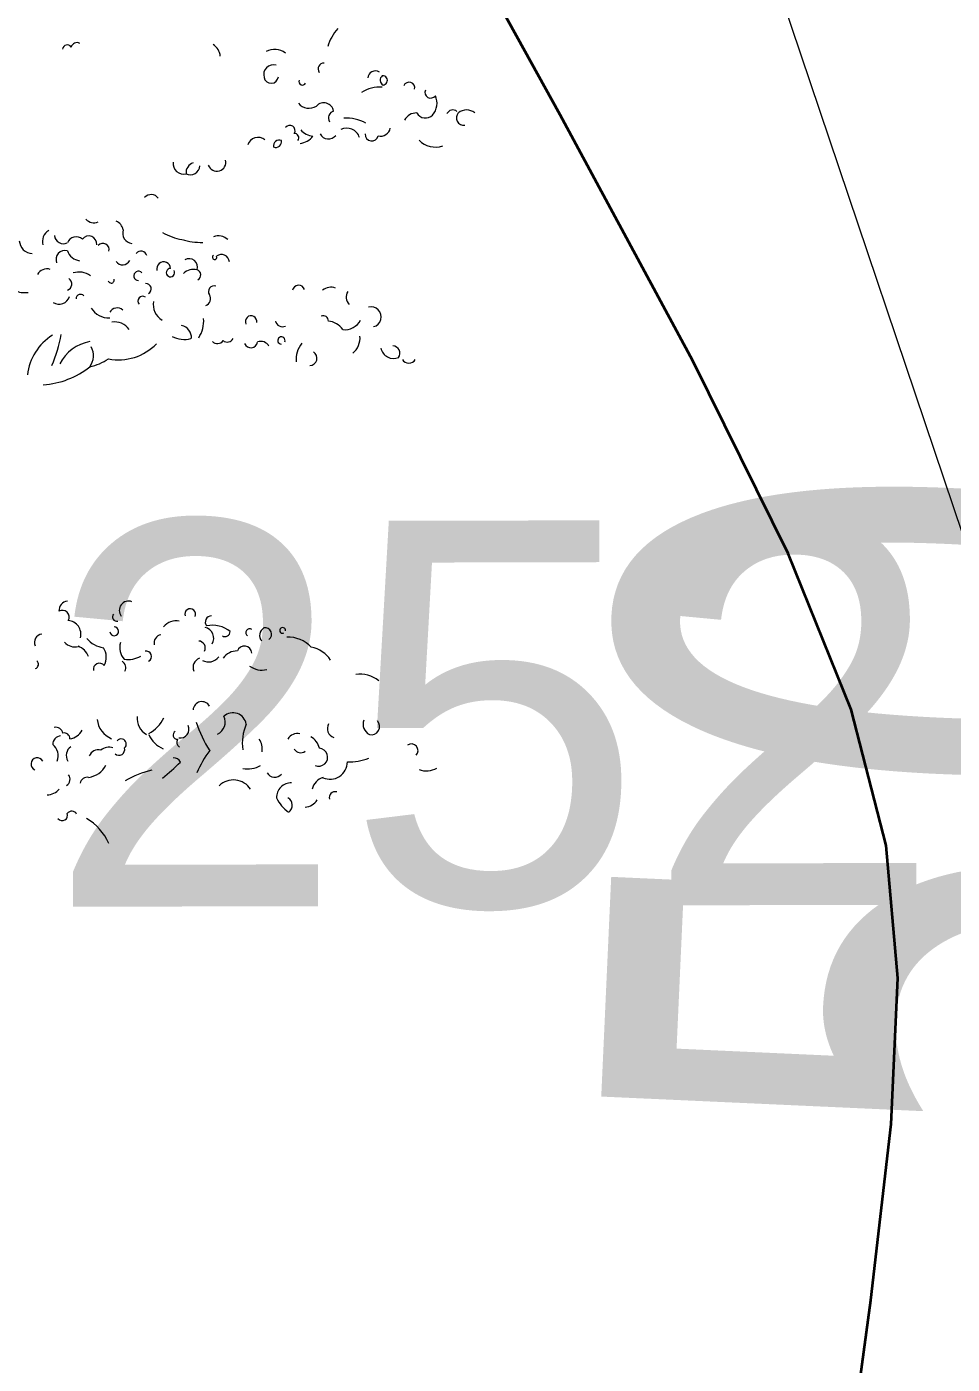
# Model space of a CAD drawing. Header units: millimetres. Extents: x 563604 to 809435, y 2337 to 1331933.
# Drawn here: x 737846 to 739288, y 1248977 to 1251060 of the extents above; entities that cross this region are included whole.
import ezdxf

# ---------------------------------------------------------------- set-up
doc = ezdxf.new("R2010")
doc.units = ezdxf.units.MM
for name, color, linetype, lineweight in [('A-ANNO-DIMS', 211, 'Continuous', 9), ('A-ANNO-DIMS-340', 211, 'Continuous', 9), ('CD TAI', 7, 'Continuous', 9), ('DM CAI-1', 9, 'Continuous', 35), ('ks_caytram-1', 253, 'Continuous', 9), ('MEP DUONG NHUA-1', 253, 'Continuous', 9), ('NCD', 7, 'Continuous', 9), ('NCV_TKCS_HIEN TRANG_251226_dwg-1', 253, 'Continuous', 9)]:
    doc.layers.add(name, color=color, linetype=linetype, lineweight=lineweight)
doc.styles.add('Arial', font='arial_0.ttf', dxfattribs={"height": 600.128024})
doc.styles.add('Arial_2', font='arial_0.ttf', dxfattribs={"width": 0.9, "height": 1360})
doc.styles.add('Tahoma', font='tahoma_0.ttf', dxfattribs={"width": 0.75, "height": 1000.213374})
doc.dimstyles.new('1_Dim_chi_tiet_khu_đất_1', dxfattribs={"dimscale": 304.8, "dimtxt": 1387.552784, "dimasz": 1.338583, "dimexe": 1.115486, "dimexo": 0.0625, "dimgap": 0.111549, "dimtad": 1, "dimdec": 0, "dimrnd": 5, "dimzin": 0, "dimdsep": 46, "dimtxsty": 'Arial_2', "dimblk1": 'OBLIQUE', "dimblk2": 'OBLIQUE', "dimsah": 1, "dimcen": 0.09, "dimdle": 1.115486, "dimazin": 0, "dimtfac": 1, "dimtdec": 4, "dimtix": 1, "dimtmove": 0, "dimatfit": 3, "dimfxl": 3.346457, "dimfxlon": 1, "dimtvp": 1, "dimtolj": 1, "dimtzin": 0, "dimarcsym": 2})

# ---------------------------------------------------------------- blocks, each defined once
blk = doc.blocks.new('NCV_TKCS_HIEN TRANG_251226_dwg_CX-2645538-TỔNG THỂ_HIỆN TRẠNG KHU ĐẤT')
at = {"layer": 'ks_caytram-1'}
for centre, radius, start, end in [((725108.3, 1294472.6), 76.6, 138.8372, 162.9353), ((724629.1, 1294490.4), 7.24, 31.6821, 176.6615), ((724643.9, 1294492.2), 8.92, 58.2921, 167.217), ((724844, 1294477.8), 23.7, 5.7081, 58.5721), ((724952.4, 1294462.4), 28.1, 53.3221, 118.473), ((724950.6, 1294451.1), 15.4, 74.3481, 195.9231), ((725029, 1294460.3), 9.12, 87.0941, 216.5761), ((725109, 1294445.8), 11.3, 54.9001, 178.4998), ((724946.8, 1294449.1), 11.3, 191.3191, 354.6771), ((724995.6, 1294440.6), 5.51, 159.1991, 333.1431), ((725125.6, 1294442.6), 8.83, 128.9971, 240.0701), ((725120.7, 1294442.3), 7.28, 273.4831, 95.5837), ((725161.8, 1294430.7), 8.84, 344.9871, 158.4102), ((725116.2, 1294377), 54.7, 85.9892, 121.4208), ((725195.5, 1294423.8), 9.07, 157.3021, 323.4781), ((725177.2, 1294406.8), 28.1, 318.8791, 24.5371), ((725005.8, 1294419.9), 21, 218.7081, 303.3821), ((725028.9, 1294391.8), 15.6, 10.3241, 137.4268), ((725047.5, 1294383.6), 11.5, 106.8431, 209.8261), ((725229.9, 1294385.9), 10.3, 51.3851, 153.0747), ((725246.7, 1294383.9), 11.3, 136.3381, 279.7271), ((725251.4, 1294375.7), 20.5, 51.4441, 128.8265), ((724976.1, 1294364.2), 8.05, 326.9961, 145.8941), ((725064.3, 1294321.8), 61.8, 60.7291, 94.0933), ((725173.2, 1294370.9), 20.7, 88.3908, 152.812), ((725187.3, 1294399.4), 15.7, 210.0541, 314.6851), ((724926.3, 1294337), 16.6, 49.4191, 163.3731), ((724983, 1294352.9), 6.92, 322.2541, 91.149), ((724989.5, 1294372), 27.9, 274.8111, 323.5701), ((725013.8, 1294382), 26.6, 218.4641, 266.0131), ((725036.1, 1294365.8), 14.7, 208.1841, 321.6951), ((725064.7, 1294346.9), 20.9, 18.1971, 116.2079), ((725103.6, 1294358), 10.2, 174.4871, 346.8581), ((725117, 1294371.1), 15.8, 257.3681, 348.7131), ((724959.4, 1294340.3), 8.99, 67.4591, 191.3911), ((724954, 1294346.9), 8.99, 247.4881, 11.3621), ((725202.6, 1294373.5), 35.1, 223.8351, 289.1811), ((724810.4, 1294312.7), 16.3, 172.9981, 284.0041), ((724829.7, 1294298.8), 15.5, 105.8431, 187.0451), ((724821, 1294309.9), 14.6, 242.8371, 357.5701), ((724862.2, 1294314.8), 14, 198.4181, 14.3711), ((724759.9, 1294250.7), 13.7, 36.2671, 137.9794), ((724670.8, 1294237.1), 16.7, 221.0641, 292.7231), ((724609.7, 1294191.5), 19.3, 119.6741, 196.9941), ((724698.9, 1294206.4), 17.7, 10.439, 69.441), ((724731.2, 1294204.1), 15.8, 159.9491, 264.8721), ((724828.6, 1294297.1), 105, 241.0021, 258.6201), ((724575.5, 1294193.5), 21.1, 182.7491, 267.5201), ((724623.1, 1294202), 14.1, 186.4441, 295.7171), ((724643, 1294183.5), 14.9, 49.7591, 157.2956), ((724662.6, 1294187.4), 12.5, 353.7251, 142.9428), ((724684.8, 1294178.7), 9.7, 343.8001, 140.3258), ((724839.2, 1294303.3), 113.5, 254.0021, 270.5631), ((724864.7, 1294178.8), 21.3, 46.5491, 111.1), ((724625.6, 1294163.4), 14.1, 74.7081, 202.7151), ((724650.8, 1294183.8), 22.5, 197.5831, 263.7421), ((724744, 1294166.4), 9.78, 17.9711, 139.6827), ((724818.9, 1294151.3), 13.2, 342.3181, 119.0059), ((724858.7, 1294166.6), 3.5, 117.1701, 35.0221), ((724869.2, 1294158.5), 12.6, 5.3051, 127.0399), ((724597.6, 1294131), 17.6, 73.6591, 149.1122), ((724647.5, 1294114.3), 29.5, 53.2891, 108.0563), ((724715.5, 1294167), 12.2, 212.8921, 333.4021), ((724740.1, 1294137.7), 7.33, 42.7631, 268.6201), ((724779.4, 1294148.8), 10.8, 3.6451, 194.5701), ((724790, 1294142.9), 6.54, 89.0271, 29.3141), ((724826.5, 1294123.2), 24.6, 78.4261, 131.3311), ((724828.6, 1294139.2), 8.58, 298.189, 70.252), ((724626.3, 1294125), 9.97, 288.4461, 57.5731), ((724697.6, 1294131.1), 4.61, 190.6161, 17.7281), ((724751.7, 1294117.6), 8.32, 298.3241, 93.8373), ((724857.9, 1294113.3), 8.85, 72.0301, 214.4991), ((724989.7, 1294113.3), 9.86, 18.7561, 168.2462), ((724562.4, 1294145.7), 34.1, 242.8201, 279.5051), ((724616.4, 1294111.1), 17.3, 237.5781, 341.0501), ((724649.9, 1294101.9), 7.08, 42.7271, 177.5087), ((724746.8, 1294098.5), 7.56, 54.4881, 221.8071), ((724841.1, 1294102.1), 11.3, 290.3601, 33.0411), ((725040, 1294099.8), 20.3, 69.4631, 129.7317), ((725080.8, 1294104.7), 17, 149.9841, 222.9671), ((724694.2, 1294104.8), 32.7, 211.5511, 272.1171), ((724706.8, 1294074.7), 13.1, 48.3441, 150.8506), ((724791.2, 1294093.2), 28.1, 170.2311, 239.5901), ((725102.8, 1294073.8), 15.6, 283.5121, 105.8264), ((724703.3, 1294038.5), 27.4, 35.4831, 99.547), ((724803.3, 1294041), 19.6, 357.409, 78.612), ((724793.4, 1294067.7), 48.4, 326.8431, 4.3581), ((724915.6, 1294066.7), 8.94, 348.6311, 206.8271), ((724964.6, 1294070), 11.5, 194.1711, 292.9681), ((725027.8, 1294067.4), 8.29, 359.8371, 110.4473), ((725033.1, 1294037), 30.5, 33.883, 84.4592), ((725061.4, 1294082.2), 28.3, 263.8451, 331.3731), ((724649.5, 1293974.6), 82.8, 121.5894, 173.7383), ((724404.4, 1294084.6), 218.6, 336.7231, 349.9041), ((724811.3, 1294078.7), 40, 242.1121, 284.9941), ((724878.4, 1294044.8), 10.2, 230.7471, 333.7131), ((724962.8, 1294037.1), 5.69, 335.9901, 266.2091), ((725053.6, 1294041.4), 31.8, 310.3061, 4.7251), ((724675.3, 1293971.4), 64.8, 99.8331, 153.2988), ((724640.1, 1294013.5), 29.8, 324.3011, 27.7981), ((724709.2, 1294088.5), 81.6, 258.8081, 316.2681), ((724863.1, 1294043.2), 10.9, 223.6481, 324.2501), ((724915.2, 1294036.2), 10.5, 201.2051, 351.7471), ((724930.6, 1294021), 14.7, 28.9771, 110.1799), ((725023.3, 1294008.1), 37.6, 139.1941, 186.8701), ((725006.9, 1294009.5), 11.4, 271.5721, 59.2111), ((725137.8, 1294029.7), 20.6, 192.8971, 292.4241), ((725136.3, 1294017.2), 11.3, 324.9, 88.4998), ((724583.2, 1294098), 130.2, 273.7981, 308.5471), ((724647.6, 1294075.6), 81.2, 281.8691, 304.2651), ((725161.3, 1294013.6), 11.8, 211.7701, 328.5001), ((724631.3, 1293615.8), 15.2, 97.0231, 182.0441), ((724724.6, 1293616.6), 14.4, 68.1961, 218.3341), ((724621.5, 1293606.1), 10.6, 329.7911, 120.4777), ((724628.8, 1293579.3), 21.6, 345.811, 85.0816), ((724706.5, 1293606.6), 6.96, 141.8161, 280.3821), ((724799.2, 1293574.4), 26, 79.9871, 140.2496), ((724820.7, 1293610.6), 8.49, 333.4901, 198.6091), ((724853.9, 1293598.2), 9.72, 89.5281, 217.6121), ((724590.4, 1293567.1), 12.4, 94.6981, 206.8561), ((724702.3, 1293583.9), 6.91, 187.7141, 91.3549), ((724839.6, 1293572.9), 17.7, 331.509, 75.759), ((724855.8, 1293551), 42.4, 49.9431, 103.0731), ((724874.7, 1293584.2), 8.41, 242.4351, 355.0551), ((724913.4, 1293581.8), 6.04, 57.8871, 235.0011), ((724941.8, 1293577.8), 13, 118.7851, 222.5601), ((724937.7, 1293579.4), 9.95, 305.2981, 102.2308), ((724964.6, 1293585.3), 4.5, 353.0061, 299.8761), ((724640.7, 1293579.8), 20.1, 218.9191, 286.2991), ((724636.8, 1293535.3), 27, 20.954, 69.316), ((724691.6, 1293599.5), 41.6, 219.8651, 261.4531), ((724663.1, 1293543.5), 26.9, 331.0821, 33.7701), ((724735.8, 1293558), 25, 160.6401, 224.1591), ((724777.4, 1293566), 13, 101.6811, 193.1171), ((724833.6, 1293558.2), 10.6, 331.885, 87.8742), ((724905.2, 1293549.7), 11.5, 1.6131, 161.597), ((724973.7, 1293526.3), 48.5, 42.7091, 92.8015), ((725001.1, 1293513.9), 46, 33.2461, 79.643), ((724577, 1293532.6), 7.19, 289.5911, 50.0681), ((724708.6, 1293527.1), 11.8, 332.4121, 59.7481), ((724724.5, 1293578.2), 38.1, 260.0181, 299.9841), ((724752, 1293544.8), 8.39, 297.9191, 101.6587), ((724840.7, 1293527.5), 15.6, 111.1731, 201.1731), ((724849.3, 1293555.9), 19.7, 240.5911, 324.2081), ((724894, 1293526.1), 27.3, 89.4384, 143.9613), ((724679.2, 1293524.7), 9.48, 37.8901, 192.4121), ((724932.8, 1293556.7), 33.2, 233.9951, 282.7381), ((725084.8, 1293469.8), 47.5, 51.4381, 97.4153), ((724838.9, 1293460.7), 13.7, 28.6241, 176.1748), ((724887.3, 1293436.2), 20.9, 9.0491, 132.1474), ((724611.1, 1293423.3), 11.2, 10.4131, 102.477), ((724711.7, 1293450.1), 36.1, 185.3771, 247.9511), ((724766.4, 1293448.3), 28.4, 173.9201, 241.3001), ((724730.8, 1293472.1), 53.8, 298.0711, 334.8631), ((724805.3, 1293431.3), 13.5, 260.2671, 25.1921), ((725021.9, 1293507), 202.6, 198.5331, 212.5521), ((724853.9, 1293442.8), 21.3, 296.2201, 24.4531), ((724977.6, 1293409.5), 75.8, 156.7041, 187.7521), ((725049.2, 1293432.4), 14.7, 150.1661, 250.5551), ((725108.2, 1293439.4), 18.2, 160.4541, 243.4201), ((725103.1, 1293435.6), 12.8, 256.2521, 43.8821), ((724619.9, 1293407.6), 13.4, 94.7451, 180.5031), ((724624.1, 1293416.4), 9.23, 0.6831, 102.2685), ((724629.5, 1293441.9), 25.7, 278.4521, 332.2531), ((724713.2, 1293408.3), 7.93, 309.6561, 140.6137), ((724794.1, 1293439.2), 41.2, 202.5681, 247.7021), ((724800.6, 1293422.3), 6.55, 119.0971, 271.6831), ((724808.7, 1293411.3), 9, 150.3891, 240.3891), ((724907.6, 1293400.9), 25.5, 348.8381, 36.4901), ((724987.3, 1293407.9), 16.7, 74.6401, 150.3905), ((724996, 1293396.2), 26.6, 12.1531, 61.8561), ((724593, 1293390.2), 22, 337.6371, 51.8761), ((724644.6, 1293390.6), 17, 126.7251, 210.9251), ((724676.9, 1293385.3), 14.1, 71.7001, 161.7002), ((724693.7, 1293384.6), 18.8, 69.2211, 131.0651), ((724709.8, 1293399.5), 8.79, 225.7791, 17.7061), ((724979.8, 1293300.6), 161.4, 142.8686, 157.1186), ((724992.7, 1293406.1), 11.3, 209.5651, 308.0851), ((725020.9, 1293387.8), 14, 246.791, 85.4058), ((725165.4, 1293398.2), 10.3, 315.6691, 125.803), ((724582.3, 1293377.3), 9.71, 27.0351, 248.2141), ((724656.7, 1293392.7), 36.9, 279.0551, 331.8371), ((724548.1, 1293642.9), 367.8, 308.5841, 314.3811), ((724795.3, 1293375.9), 10.9, 22.3611, 95.9808), ((724909.7, 1293414.5), 44.8, 260.8451, 297.6061), ((725038.8, 1293380.3), 26.8, 245.3881, 0.6931), ((725067.9, 1293468.9), 88.3, 268.5031, 290.6911), ((725188.9, 1293397.7), 31.3, 248.1441, 301.2741), ((724622, 1293353.7), 11.5, 300.8741, 36.7761), ((724660.1, 1293345.3), 11.2, 77.7931, 169.8572), ((724793, 1293229.5), 141.9, 103.1637, 121.2426), ((724888.1, 1293320.6), 31.8, 32.7131, 134.5902), ((724952.5, 1293370.2), 13.7, 209.1201, 319.7301), ((725033.5, 1293333.8), 22.9, 104.6317, 169.3335), ((724597.3, 1293354.7), 25.5, 270.9951, 319.6771), ((724978.1, 1293325.1), 22.9, 88.8181, 181.4531), ((725046.4, 1293325.1), 8.95, 73.2071, 197.0621), ((725007.2, 1293349.7), 57.9, 205.8231, 235.1761), ((724966.5, 1293313), 13.3, 305.4681, 60.5261), ((724998.5, 1293334), 23.9, 273.1631, 328.0391), ((724621.4, 1293297.3), 8.31, 215.8361, 21.0361), ((724636, 1293294.9), 8.75, 29.4271, 142.0466), ((724613.5, 1293216.9), 88.4, 24.4961, 58.8371)]:
    blk.add_arc(centre, radius, start, end, dxfattribs=at)
blk = doc.blocks.new('NCV_TKCS_HIEN TRANG_251226_dwg-1595164-TỔNG THỂ_HIỆN TRẠNG KHU ĐẤT')
at = {"layer": 'DM CAI-1', "flags": 128}
blk.add_lwpolyline([(739115.4, 1248735.4), (739161.6, 1249076.4), (739193.2, 1249350.8), (739203.5, 1249578.3), (739185.2, 1249784.8), (739130.7, 1249996.6), (739032.8, 1250239.5), (738884.2, 1250539.7), (738677.4, 1250923.2), (738405, 1251416.1), (738063.9, 1252034.8), (737667.2, 1252757.8), (737232.2, 1253554.1), (736776.4, 1254392.6), (736317, 1255242), (735871.4, 1256071.5), (735456.9, 1256849.8)], dxfattribs=at)
at = {"layer": 'MEP DUONG NHUA-1', "flags": 128}
blk.add_lwpolyline([(716231.5, 1321591.7), (717133.5, 1319975.5), (720696.1, 1309813.7), (723366.6, 1301357.1), (725670.4, 1294397), (733749.3, 1266649), (735367.7, 1261954.8), (739458.1, 1249812.8), (743658, 1235750.6), (749920.1, 1214169.6), (754437.4, 1199109), (756928.6, 1191184.1), (760666.8, 1178214.1), (762672.6, 1171661.4), (768012.8, 1151455.6)], dxfattribs=at)
blk.add_blockref('NCV_TKCS_HIEN TRANG_251226_dwg_CX-2645538-TỔNG THỂ_HIỆN TRẠNG KHU ĐẤT', (13280.2, -43465.5))
at = {"layer": 'CD TAI', "insert": (737175.5, 1250287.7), "char_height": 600.13, "width": 2512.823, "attachment_point": 1, "rotation": 0.1346, "line_spacing_factor": 0.941778, "style": 'Arial'}
blk.add_mtext('2.252', dxfattribs=at)
at = {"layer": 'NCD', "insert": (738743.5, 1249438.9), "char_height": 1000.21, "width": 2355.813, "attachment_point": 2, "rotation": 87.4074, "line_spacing_factor": 0.994306, "style": 'Tahoma'}
blk.add_mtext('2.50', dxfattribs=at)
blk = doc.blocks.new('DIMBLOCK1-TỔNG THỂ_HIỆN TRẠNG KHU ĐẤT')
at = {"layer": 'A-ANNO-DIMS-340'}
for p, q in [((741408.5, 1206190.7), (721160, 1273417.7)), ((720281.4, 1272798), (721583.6, 1273190.2)), ((721258.1, 1273092.1), (720281.4, 1272798)), ((740333.8, 1206222.1), (741636, 1206614.3)), ((741310.4, 1206516.3), (740333.8, 1206222.1))]:
    blk.add_line(p, q, dxfattribs=at)
at = {"layer": 'A-ANNO-DIMS-340', "lineweight": 25}
for p, q in [((721258.1, 1273092.1), (721003.9, 1273228.6)), ((721258.1, 1273092.1), (721512.3, 1272955.6)), ((741310.4, 1206516.3), (741056.3, 1206652.8)), ((741310.4, 1206516.3), (741564.6, 1206379.8))]:
    blk.add_line(p, q, dxfattribs=at)
at = {"layer": 'A-ANNO-DIMS-340', "color": 0, "insert": (732330.2, 1242571.6), "char_height": 1360, "width": 5635.599, "attachment_point": 1, "rotation": 286.7621, "line_spacing_factor": 0.941778, "style": 'Arial_2'}
blk.add_mtext('69530', dxfattribs=at)
blk = doc.blocks.new('_Oblique')
at = {"color": 0, "linetype": 'ByBlock', "lineweight": -2}
blk.add_line((-0.5, -0.5), (0.5, 0.5), dxfattribs=at)

msp = doc.modelspace()

# ---------------------------------------------------------------- block references
at = {"layer": 'NCV_TKCS_HIEN TRANG_251226_dwg-1'}
msp.add_blockref('NCV_TKCS_HIEN TRANG_251226_dwg-1595164-TỔNG THỂ_HIỆN TRẠNG KHU ĐẤT', (0, 0), dxfattribs=at)

# ---------------------------------------------------------------- dimensions: what is measured, and where the dimension line sits
at = {"layer": 'A-ANNO-DIMS'}
dim = msp.add_linear_dim(base=(721258.1, 1273092.1), p1=(740333.8, 1206222.1), p2=(720281.4, 1272798), angle=286.7621, dimstyle='1_Dim_chi_tiet_khu_đất_1', override={"dimpost": '<>', "dimfxl": 69530.142663}, dxfattribs=at)
dim.commit()
dim.dimension.update_dxf_attribs({"geometry": 'DIMBLOCK1-TỔNG THỂ_HIỆN TRẠNG KHU ĐẤT', "text_midpoint": (731982.1, 1240014.4)})

doc.saveas('drawing.dxf')
